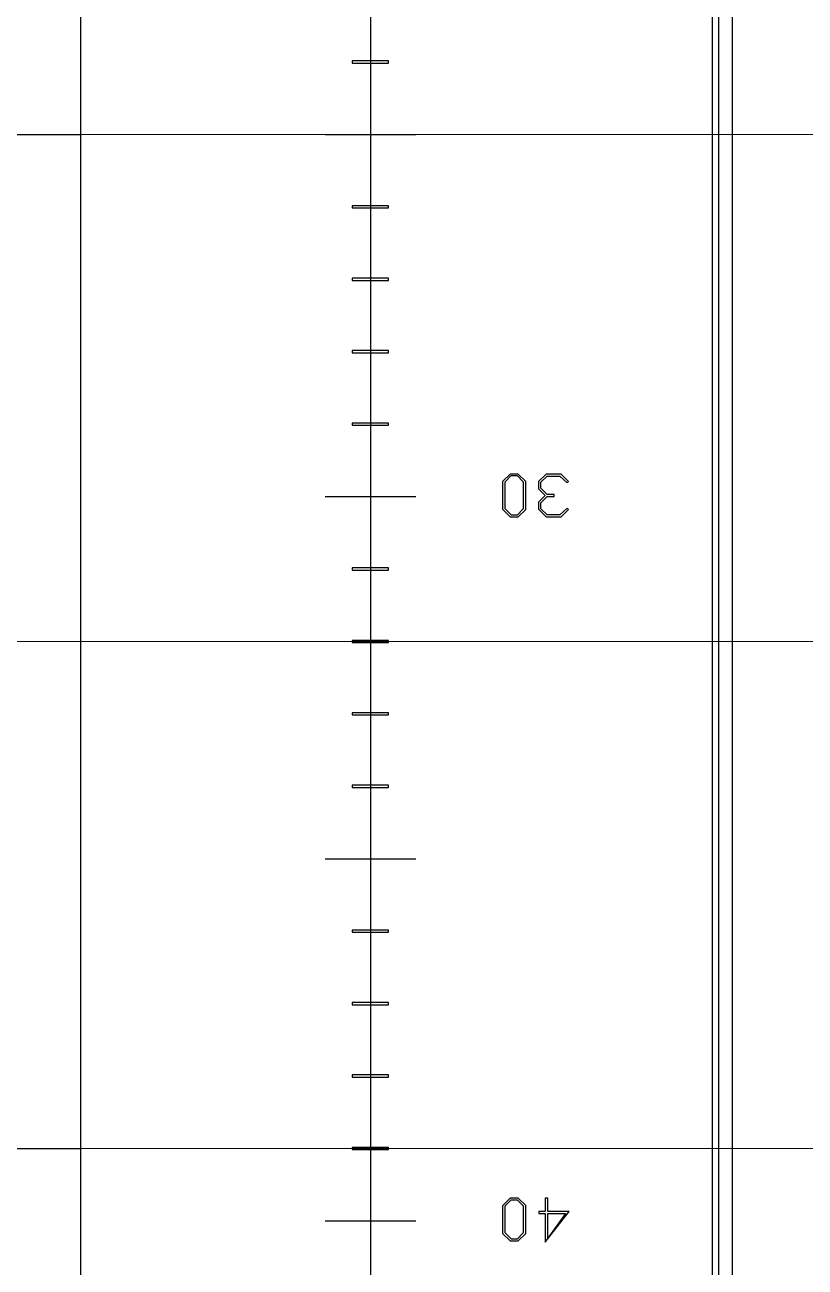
# Model space of a CAD drawing. Header units: millimetres. Extents: x 0 to 53000, y -591 to 24400.
# Drawn here: x 11845.8 to 11953.5, y 2765.5 to 2937 of the extents above; entities that cross this region are included whole.
import ezdxf

# ---------------------------------------------------------------- set-up
doc = ezdxf.new("R2010")
doc.units = ezdxf.units.MM
doc.layers.add('КК перф 40х60', color=6, linetype='Continuous', lineweight=30)
doc.layers.add('Основная', color=7, linetype='Continuous', lineweight=30)
doc.layers.add('Привязки', color=2, linetype='Continuous', lineweight=0, plot=False, transparency=0.8)

msp = doc.modelspace()

# ---------------------------------------------------------------- linework, layer by layer
at = {"layer": 'КК перф 40х60'}
for p, q in [((11893.4789, 3121.84891), (11893.4789, 2471.8489)), ((11853.4789, 2511.84891), (11853.4789, 3081.84891)), ((11483.44591, 2921.8489), (11853.44591, 2921.8489)), ((11483.44591, 2781.8489), (11853.44591, 2781.84893))]:
    msp.add_line(p, q, dxfattribs=at)
at = {"layer": 'Основная', "linetype": 'Continuous'}
for p, q in [((11940.67889, 3166.17028), (11940.67889, 2427.52753)), ((11940.67889, 3166.17028), (11940.67889, 2427.52753)), ((11941.57889, 2431.71183), (11941.57889, 3161.98598)), ((11941.57889, 2431.71183), (11941.57889, 3161.98598)), ((11943.4789, 2433.63525), (11943.4789, 3160.06256)), ((11943.4789, 2433.63525), (11943.4789, 3160.06256)), ((11943.4789, 2433.94892), (11943.4789, 3159.74889)), ((11943.4789, 2433.94892), (11943.4789, 3159.74889)), ((11890.97889, 2931.99891), (11890.97889, 2931.6989)), ((11895.9789, 2931.99891), (11890.97889, 2931.99891)), ((11890.97889, 2931.6989), (11895.9789, 2931.6989)), ((11895.9789, 2931.6989), (11895.9789, 2931.99891)), ((11895.9789, 2911.9989), (11890.97889, 2911.9989)), ((11890.97889, 2911.9989), (11890.97889, 2911.6989)), ((11890.97889, 2911.6989), (11895.9789, 2911.6989)), ((11895.9789, 2911.6989), (11895.9789, 2911.9989)), ((11890.97889, 2901.9989), (11890.97889, 2901.69891)), ((11895.9789, 2901.9989), (11890.97889, 2901.9989)), ((11890.97889, 2901.69891), (11895.9789, 2901.69891)), ((11895.9789, 2901.69891), (11895.9789, 2901.9989)), ((11890.97889, 2891.99891), (11890.97889, 2891.69891)), ((11895.9789, 2891.99891), (11890.97889, 2891.99891)), ((11895.9789, 2891.69891), (11895.9789, 2891.99891)), ((11890.97889, 2891.69891), (11895.9789, 2891.69891)), ((11890.97889, 2881.99891), (11890.97889, 2881.6989)), ((11895.9789, 2881.99891), (11890.97889, 2881.99891)), ((11890.97889, 2881.6989), (11895.9789, 2881.6989)), ((11895.9789, 2881.6989), (11895.9789, 2881.99891)), ((11912.77333, 2874.95935), (11911.71341, 2873.91697)), ((11912.06672, 2873.87602), (11912.93361, 2874.74408)), ((11913.88707, 2874.95935), (11912.77333, 2874.95935)), ((11912.93361, 2874.74408), (11913.72564, 2874.74408)), ((11913.72564, 2874.74408), (11914.57029, 2873.89942)), ((11914.92244, 2873.94037), (11913.88707, 2874.95935)), ((11917.73604, 2874.95935), (11916.67611, 2873.91697)), ((11919.80209, 2874.95935), (11917.73604, 2874.95935)), ((11920.82222, 2873.93218), (11919.80209, 2874.95935)), ((11911.71341, 2873.91697), (11911.71341, 2870.09374)), ((11912.06672, 2870.17798), (11912.06672, 2873.87602)), ((11914.57029, 2873.89942), (11914.57029, 2870.15458)), ((11914.92244, 2870.06918), (11914.92244, 2873.94037)), ((11916.67611, 2873.91697), (11916.67611, 2872.9132)), ((11917.02825, 2873.83157), (11917.89866, 2874.68676)), ((11917.02825, 2872.9986), (11917.02825, 2873.83157)), ((11917.89866, 2872.14224), (11917.02825, 2872.9986)), ((11917.89866, 2874.68676), (11919.64062, 2874.68676)), ((11919.64062, 2874.68676), (11920.62684, 2873.76488)), ((11920.62684, 2873.76488), (11920.82222, 2873.93218)), ((11916.67611, 2872.9132), (11917.60618, 2872.00302)), ((11917.60618, 2872.00302), (11916.67611, 2871.09518)), ((11917.02825, 2871.00626), (11917.89866, 2871.86614)), ((11918.8685, 2872.14224), (11917.89866, 2872.14224)), ((11917.89866, 2871.86614), (11918.8685, 2871.86614)), ((11918.8685, 2871.86614), (11918.8685, 2872.14224)), ((11911.71341, 2870.09374), (11912.77451, 2869.04435)), ((11912.93479, 2869.30523), (11912.06672, 2870.17798)), ((11914.57029, 2870.15458), (11913.72446, 2869.30523)), ((11913.88474, 2869.04435), (11914.92244, 2870.06918)), ((11916.67611, 2871.09518), (11916.67611, 2870.09374)), ((11916.67611, 2870.09374), (11917.73721, 2869.04435)), ((11917.02825, 2870.17681), (11917.02825, 2871.00626)), ((11917.89866, 2869.31693), (11917.02825, 2870.17681)), ((11920.62803, 2870.24349), (11919.63946, 2869.31693)), ((11919.8009, 2869.04435), (11920.82222, 2870.0762)), ((11920.82222, 2870.0762), (11920.62803, 2870.24349)), ((11912.77451, 2869.04435), (11913.88474, 2869.04435)), ((11913.72446, 2869.30523), (11912.93479, 2869.30523)), ((11917.73721, 2869.04435), (11919.8009, 2869.04435)), ((11919.63946, 2869.31693), (11917.89866, 2869.31693)), ((11890.97889, 2861.9989), (11890.97889, 2861.69891)), ((11895.9789, 2861.9989), (11890.97889, 2861.9989)), ((11890.97889, 2861.69891), (11895.9789, 2861.69891)), ((11895.9789, 2861.69891), (11895.9789, 2861.9989)), ((11890.97889, 2851.9989), (11890.97889, 2851.69891)), ((11895.9789, 2851.9989), (11890.97889, 2851.9989)), ((11890.97889, 2851.69891), (11895.9789, 2851.69891)), ((11895.9789, 2851.69891), (11895.9789, 2851.9989)), ((11890.97889, 2841.99891), (11890.97889, 2841.6989)), ((11895.9789, 2841.99891), (11890.97889, 2841.99891)), ((11890.97889, 2841.6989), (11895.9789, 2841.6989)), ((11895.9789, 2841.6989), (11895.9789, 2841.99891)), ((11890.97889, 2831.9989), (11890.97889, 2831.69891)), ((11895.9789, 2831.9989), (11890.97889, 2831.9989)), ((11895.9789, 2831.69891), (11895.9789, 2831.9989)), ((11890.97889, 2831.69891), (11895.9789, 2831.69891)), ((11890.97889, 2811.9989), (11890.97889, 2811.6989)), ((11895.9789, 2811.9989), (11890.97889, 2811.9989)), ((11890.97889, 2811.6989), (11895.9789, 2811.6989)), ((11895.9789, 2811.6989), (11895.9789, 2811.9989)), ((11890.97889, 2801.9989), (11890.97889, 2801.6989)), ((11895.9789, 2801.9989), (11890.97889, 2801.9989)), ((11890.97889, 2801.6989), (11895.9789, 2801.6989)), ((11895.9789, 2801.6989), (11895.9789, 2801.9989)), ((11890.97889, 2791.9989), (11890.97889, 2791.6989)), ((11895.9789, 2791.9989), (11890.97889, 2791.9989)), ((11890.97889, 2791.6989), (11895.9789, 2791.6989)), ((11895.9789, 2791.6989), (11895.9789, 2791.9989)), ((11890.97889, 2781.9989), (11890.97889, 2781.6989)), ((11895.9789, 2781.9989), (11890.97889, 2781.9989)), ((11890.97889, 2781.6989), (11895.9789, 2781.6989)), ((11895.9789, 2781.6989), (11895.9789, 2781.9989)), ((11912.77333, 2774.98814), (11911.71341, 2773.94577)), ((11911.71341, 2773.94577), (11911.71341, 2770.12254)), ((11912.06672, 2773.90482), (11912.93361, 2774.77288)), ((11912.06672, 2770.20678), (11912.06672, 2773.90482)), ((11913.88707, 2774.98814), (11912.77333, 2774.98814)), ((11912.93361, 2774.77288), (11913.72564, 2774.77288)), ((11913.72564, 2774.77288), (11914.57029, 2773.92822)), ((11914.92244, 2773.96916), (11913.88707, 2774.98814)), ((11914.57029, 2773.92822), (11914.57029, 2770.18338)), ((11914.92244, 2770.09797), (11914.92244, 2773.96916)), ((11917.62841, 2774.98814), (11917.62841, 2773.14088)), ((11917.98172, 2774.98814), (11917.62841, 2774.98814)), ((11917.98172, 2773.14088), (11917.98172, 2774.98814)), ((11916.74163, 2773.14088), (11916.74163, 2772.86712)), ((11917.62841, 2773.14088), (11916.74163, 2773.14088)), ((11916.74163, 2772.86712), (11917.62841, 2772.86712)), ((11917.62841, 2768.9234), (11920.90296, 2773.14088)), ((11917.62841, 2772.86712), (11917.62841, 2768.9234)), ((11920.90296, 2773.14088), (11917.98172, 2773.14088)), ((11917.98172, 2772.86946), (11920.42329, 2772.86946)), ((11920.42329, 2772.86946), (11917.98172, 2769.46155)), ((11917.98172, 2769.46155), (11917.98172, 2772.86946)), ((11911.71341, 2770.12254), (11912.77451, 2769.07315)), ((11912.93479, 2769.33403), (11912.06672, 2770.20678)), ((11914.57029, 2770.18338), (11913.72446, 2769.33403)), ((11913.88474, 2769.07315), (11914.92244, 2770.09797)), ((11912.77451, 2769.07315), (11913.88474, 2769.07315)), ((11913.72446, 2769.33403), (11912.93479, 2769.33403))]:
    msp.add_line(p, q, dxfattribs=at)
at = {"layer": 'Основная'}
for p, q in [((11887.2289, 2921.8489), (11899.7289, 2921.8489)), ((11887.2289, 2871.8489), (11899.7289, 2871.8489)), ((11887.2289, 2821.8489), (11899.7289, 2821.8489)), ((11887.2289, 2771.8489), (11899.72891, 2771.8489))]:
    msp.add_line(p, q, dxfattribs=at)
at = {"layer": 'Привязки'}
for p, q in [((13378.18473, 2921.8489), (10477.05745, 2921.8489)), ((11449.7289, 2921.8489), (11887.2289, 2921.8489)), ((13378.18473, 2851.8489), (10477.05745, 2851.8489)), ((11445.9789, 2851.8489), (11890.97889, 2851.8489)), ((13378.18473, 2781.8489), (10477.05745, 2781.8489)), ((11445.9789, 2781.8489), (11890.97889, 2781.8489))]:
    msp.add_line(p, q, dxfattribs=at)

doc.saveas('drawing.dxf')
